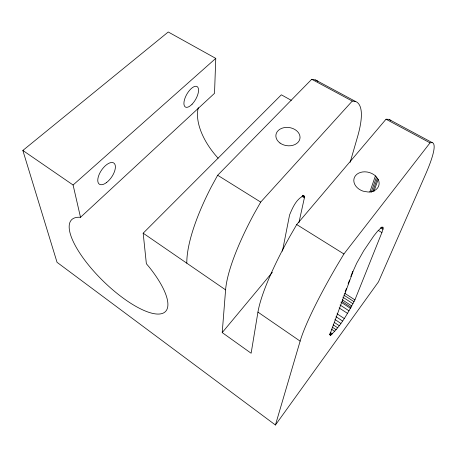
<?xml version="1.0" encoding="UTF-8"?>
<svg xmlns="http://www.w3.org/2000/svg" width="457" height="457" viewBox="0 0 457 457"><rect width="100%" height="100%" fill="white"/><g stroke="black" fill="none" stroke-linecap="round" stroke-linejoin="round"><path stroke-width="0.69" d="M350.148 162.344L357.465 137.1A120.088 29.179 -58.2 0 0 355.506 101.454L352.261 101.071L260.696 202.085L253.983 213.979A120.088 29.179 -58.2 0 0 225.598 289.869L222.216 332.593L251.127 353.238L257.942 312.114A122.23 23.724 -58.1 0 1 289.755 236.612L296.724 224.553L386.028 119.22L388.804 119.323L432.156 142.59A125.024 16.309 -57.9 0 1 425.364 174.82L378.459 281.883L275.428 425.01L57.045 262.324L22.85 150.456L168.25 31.99L215.767 58.387L214.522 93.314L80.506 217.304A65.631 21.759 44.3 0 0 87.418 263.643A65.631 21.759 44.3 0 0 157.151 314.045A65.631 21.759 44.3 0 0 148.931 266.762L146.366 263.735L143.172 233.19L281.352 94.816L291.303 100.346M298.924 222.639L304.385 197.83L304.328 196.424L303.751 195.75C296.33 198.841 292.52 207.861 289.567 214.99L282.432 251.179M382.983 229.265L383.075 227.397L382.738 227.049L381.287 227.592L377.368 231.453L373.837 235.846L363.692 250.813L356.728 263.141L353.547 270.196L330.137 333.816L330.331 335.427C341.099 325.938 348.16 312.491 354.912 299.878L381.886 232.562L382.983 229.265L380.538 227.809M275.428 425.01L300.14 341.128A125.024 16.309 -57.9 0 1 336.586 266.248L343.915 253.972L430.026 142.864L432.156 142.59M369.839 192.049L375.42 175.865A12.882 9.837 16.1 0 0 355.529 175.625A12.882 9.837 16.1 0 0 363.081 191.163L368.062 192.02A12.882 9.837 16.1 0 0 378.168 179.401L375.42 175.865M371.124 192.46L376.511 176.962M372.718 191.609L377.431 178.15M373.906 191.5L378.168 179.401M345.149 291.932L346.377 288.601M348.103 283.94L349.576 279.941M350.81 276.605L352.781 271.275M355.506 101.454L315.519 79.986L311.731 79.284L217.652 175.248L211.254 186.942A117.518 35.463 -58.4 0 0 186.816 263.203M222.216 332.593L272.349 272.326M80.506 217.304L73.091 185.005L215.767 58.387M311.731 79.284L352.261 101.071M386.028 119.22L430.026 142.864M381.401 227.095L383.16 228.14M378.253 230.385L381.886 232.562M302.894 195.259L304.099 195.99M302.523 195.328L304.328 196.424M302.591 195.933L304.419 197.041M301.951 196.356L304.385 197.83M217.652 175.248L260.696 202.085M296.724 224.553L343.915 253.972M344.652 293.268L354.912 299.878M343.818 295.108L354.044 301.706M342.807 297.153L352.998 303.751M342.236 299.769L351.793 305.973M342.093 301.483L351.045 307.304M340.916 302.134L350.456 308.344M340.077 304.99L349.005 310.817M339.14 307.909L347.457 313.353M337.072 313.793L344.184 318.478M335.992 316.672L342.51 320.98M334.912 319.466L340.848 323.396M334.467 322.522L339.214 325.675M333.153 324.801L337.649 327.795M332.228 327.081L336.163 329.714M331.405 329.131L334.792 331.394M330.2 332.428L332.468 333.953M329.851 333.627L331.559 334.775M329.697 334.501L330.839 335.267M329.446 334.575L330.588 335.347M22.85 150.456L73.091 185.005M143.172 233.19L225.598 289.869M257.942 312.114L300.14 341.128M389.393 119.574A122.23 23.724 -58.1 0 1 390.878 120.779M315.519 79.986A117.518 35.463 -58.4 0 1 317.872 81.335M218.12 158.208A57.342 31.642 45 0 1 198.304 107.652M106.55 182.532A12.819 6.118 -55.7 0 0 114.239 163.383A12.819 6.118 -55.7 0 0 98.963 174.928A12.819 6.118 -55.7 0 0 106.55 182.532M192.094 104.196A11.785 5.113 -60.4 0 0 197.098 86.584A11.785 5.113 -60.4 0 0 184.508 99.626A11.785 5.113 -60.4 0 0 192.094 104.196M280.01 143.035A12.156 9.151 8.4 0 0 299.826 139.111A12.156 9.151 8.4 0 0 284.008 127.663A12.156 9.151 8.4 0 0 280.01 143.035"/></g></svg>
